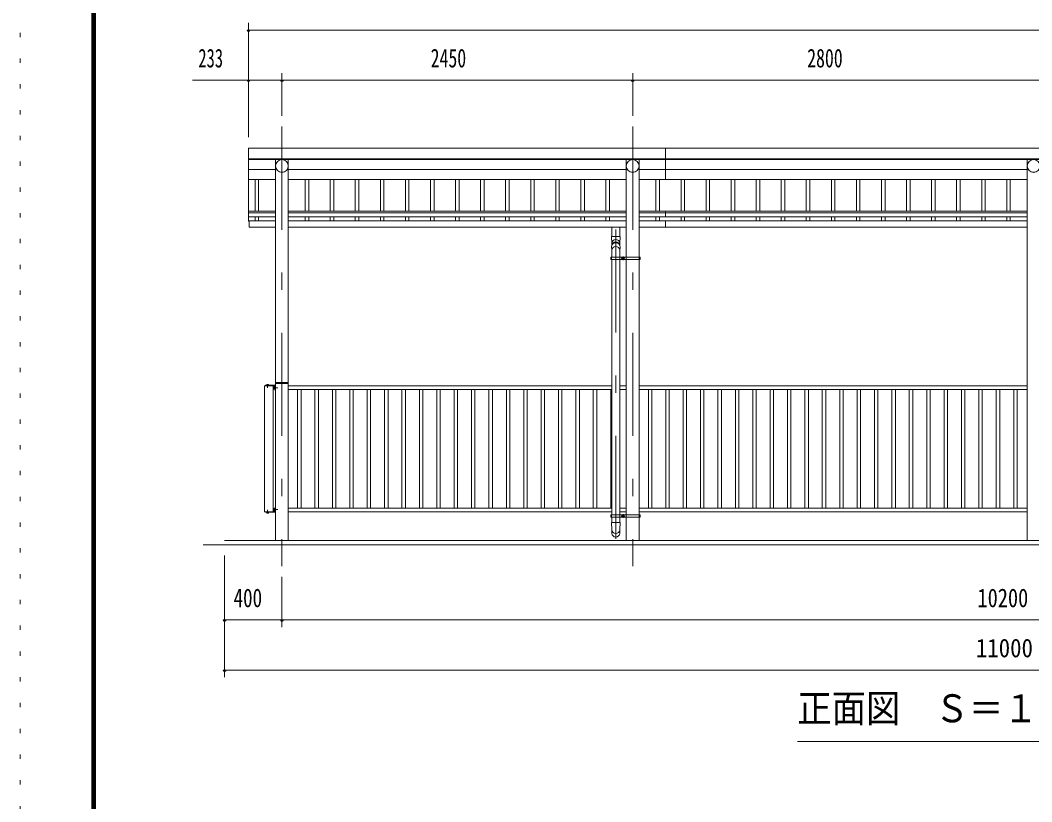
# Model space of a CAD drawing. Units: millimetres, scale not verified, with parts at other scales. Extents: x -26654 to 26660, y -10500 to 10500.
# Drawn here: x -3040 to 4025, y 0 to 5457 of the extents above; entities that cross this region are included whole.
import ezdxf
from ezdxf.enums import TextEntityAlignment as Align

# ---------------------------------------------------------------- set-up
doc = ezdxf.new("R2010")
doc.units = ezdxf.units.MM
doc.header["$LTSCALE"] = 60
doc.linetypes.add('USER3', pattern=[24, 12, -5, 2, -5])
doc.linetypes.add('USER4', pattern=[3, 0.5, -2.5])
for name, color, linetype, lineweight in [('0-2_1-05BOLD', 7, 'Continuous', 18), ('0-3_1-25CENTER', 3, 'USER3', 18), ('0-4_1-45THIN', 4, 'Continuous', 18), ('0-5_1-55DIM', 3, 'Continuous', 18), ('0-C_F-F1PAPER', 5, 'Continuous', 18), ('0-D_F-E_J_ADD', 5, 'USER4', 18)]:
    doc.layers.add(name, color=color, linetype=linetype, lineweight=lineweight)
doc.styles.add('ＭＳ ゴシック', font='')
doc.styles.get('ＭＳ ゴシック').set_extended_font_data('MS Gothic')

msp = doc.modelspace()

# ---------------------------------------------------------------- linework, layer by layer
at = {"layer": '0-2_1-05BOLD'}
for p, q in [((1467.94, 4345.48), (1467.94, 4563.67)), ((-1445.05, 4488.53), (9220.94, 4488.53)), ((9220.95, 4484.46), (-1445.05, 4484.46)), ((-1256.61, 4484.46), (-1256.61, 1824.67)), ((-1167.51, 1824.67), (-1167.51, 4484.46)), ((1193.39, 3802.67), (1193.39, 4484.46)), ((1282.49, 4484.46), (1282.49, 3802.67)), ((3993.39, 1824.67), (3993.39, 4484.46)), ((-1256.61, 4414.97), (-1445.05, 4414.97)), ((1193.39, 4414.97), (-1167.51, 4414.97)), ((3993.39, 4414.97), (1282.49, 4414.97)), ((-1445.05, 4345.48), (-1256.61, 4345.48)), ((-1167.51, 4345.48), (1193.39, 4345.48)), ((1282.49, 4345.48), (3993.39, 4345.48)), ((-1256.61, 4123.86), (-1445.05, 4123.86)), ((-1445.05, 4113.43), (-1256.61, 4113.43)), ((1193.39, 4123.86), (-1167.51, 4123.86)), ((-1167.51, 4113.43), (1193.39, 4113.43)), ((3993.39, 4123.86), (1282.49, 4123.86)), ((1282.49, 4113.43), (3993.39, 4113.43)), ((1467.94, 4083.82), (1467.94, 4123.86)), ((-1256.6, 4083.82), (-1445.05, 4083.82)), ((-1445.05, 4054.91), (-1440.06, 4054.91)), ((1193.39, 4083.82), (-1167.51, 4083.82)), ((-1167.51, 4057.49), (1193.39, 4057.49)), ((3993.39, 4083.82), (1282.49, 4083.82)), ((1282.49, 4057.49), (3993.39, 4057.49)), ((1467.94, 4012.49), (1467.94, 4057.49)), ((1193.39, 4012.49), (-1167.51, 4012.49)), ((1092.44, 4012.49), (1092.44, 3947.34)), ((1147.44, 3947.34), (1147.44, 4012.49)), ((3993.39, 4012.49), (1282.49, 4012.49)), ((1090.45, 3876.13), (1092.44, 3850.17)), ((1092.44, 3850.17), (1092.44, 3802.67)), ((1147.44, 3850.17), (1149.44, 3876.01)), ((1147.44, 3802.67), (1147.44, 3850.17)), ((1084.74, 3794.67), (1090.84, 3794.67)), ((1090.84, 3802.67), (1090.84, 3786.67)), ((1092.44, 3786.67), (1092.44, 2002.67)), ((1147.44, 2002.67), (1147.44, 3786.67)), ((1149.04, 3786.67), (1149.04, 3802.67)), ((1191.79, 3786.67), (1191.79, 3802.67)), ((1193.39, 2002.67), (1193.39, 3786.67)), ((1282.5, 3786.67), (1282.5, 2002.67)), ((1284.09, 3802.67), (1284.09, 3786.67)), ((1284.09, 3794.67), (1290.19, 3794.67)), ((-1332.81, 2904.67), (-1260.81, 2904.67)), ((-1314.49, 2909.47), (-1314.49, 2912.96)), ((-1308.72, 2912.96), (-1308.72, 2909.47)), ((-1272.81, 2904.67), (-1272.81, 2024.67)), ((-1167.5, 2919.67), (-1256.61, 2919.67)), ((-1253.61, 2927.67), (-1170.5, 2927.67)), ((1092.44, 2904.67), (-1167.5, 2904.67)), ((1193.4, 2904.67), (1147.44, 2904.67)), ((3993.4, 2904.67), (1282.5, 2904.67)), ((-1263.41, 2893.42), (-1268.21, 2893.42)), ((-1268.21, 2885.92), (-1263.41, 2885.92)), ((-1261.41, 2891.67), (-1263.41, 2889.67)), ((-1263.41, 2887.67), (-1261.41, 2889.67)), ((-1167.5, 2879.67), (1092.44, 2879.67)), ((1147.44, 2879.67), (1193.4, 2879.67)), ((1282.5, 2879.67), (3993.4, 2879.67)), ((-1167.5, 2049.67), (1092.44, 2049.67)), ((1147.44, 2049.67), (1193.4, 2049.67)), ((3993.4, 2049.67), (1282.5, 2049.67)), ((-1326.61, 2024.67), (-1326.61, 2021.47)), ((-1326.61, 2021.47), (-1260.81, 2021.47)), ((-1314.49, 2019.87), (-1314.49, 2016.38)), ((-1308.72, 2019.87), (-1308.72, 2016.38)), ((-1305.36, 2019.87), (-1305.36, 2021.47)), ((-1268.21, 2043.42), (-1263.41, 2043.42)), ((-1263.41, 2035.92), (-1268.21, 2035.92)), ((-1263.41, 2041.67), (-1261.41, 2039.67)), ((-1261.41, 2037.67), (-1263.41, 2039.67)), ((1092.44, 2024.67), (-1167.5, 2024.67)), ((1090.84, 1994.67), (1084.74, 1994.67)), ((1090.84, 2002.67), (1090.84, 1986.67)), ((1092.44, 1986.67), (1092.44, 1949.76)), ((1193.4, 2024.67), (1147.44, 2024.67)), ((1147.44, 1986.67), (1147.44, 1949.76)), ((1149.04, 2002.67), (1149.04, 1986.67)), ((1191.79, 1986.67), (1191.79, 2002.67)), ((1193.39, 1824.67), (1193.39, 1986.67)), ((1282.5, 2024.67), (3993.4, 2024.67)), ((1282.5, 1986.67), (1282.5, 1824.67)), ((1284.09, 2002.67), (1284.09, 1986.67)), ((1284.09, 1994.67), (1290.19, 1994.67)), ((-1762.05, 1794.67), (9537.94, 1794.67)), ((9387.94, 1824.67), (-1612.06, 1824.67))]:
    msp.add_line(p, q, dxfattribs=at)
for points in [[(-1445.05, 4054.91), (-1445.05, 4563.67), (9220.94, 4563.67), (9220.94, 4054.91), (9215.94, 4054.91)], [(-1256.6, 4012.49), (-1440.06, 4012.49), (-1440.06, 4057.49), (-1256.6, 4057.49)], [(1147.44, 3885.11), (1147.44, 3897.68), (1149.44, 3947.34), (1090.44, 3947.34), (1092.44, 3897.68), (1092.44, 3885.11)], [(-1260.81, 2024.67), (-1332.81, 2024.67), (-1332.81, 2904.67)], [(-1260.81, 2907.87), (-1326.61, 2907.87), (-1326.61, 2904.67)], [(-1317.86, 2907.87), (-1317.86, 2909.47), (-1305.36, 2909.47), (-1305.36, 2907.87)], [(-1305.83, 2909.47), (-1305.83, 2912.96), (-1306.71, 2913.47), (-1316.51, 2913.47), (-1317.38, 2912.96), (-1317.38, 2909.47)], [(-1263.41, 2882.16), (-1268.21, 2882.16), (-1268.91, 2883.37), (-1268.91, 2895.97), (-1268.21, 2897.18), (-1263.41, 2897.18)], [(-1261.41, 2897.47), (-1263.41, 2897.47), (-1263.41, 2881.87), (-1261.41, 2881.87)], [(-1259.81, 2881.17), (-1261.41, 2881.17), (-1261.41, 2898.17), (-1259.81, 2898.17)], [(-1259.81, 2903.67), (-1259.81, 2872.87), (-1256.61, 2872.87)], [(-1259.81, 2025.67), (-1259.81, 2056.47), (-1256.61, 2056.47)], [(-1305.36, 2019.87), (-1317.86, 2019.87), (-1317.86, 2021.47)], [(-1317.38, 2019.87), (-1317.38, 2016.38), (-1316.51, 2015.87), (-1306.71, 2015.87)], [(-1306.71, 2015.87), (-1305.83, 2016.38), (-1305.83, 2019.87)], [(-1263.41, 2047.18), (-1268.21, 2047.18), (-1268.91, 2045.97), (-1268.91, 2033.37), (-1268.21, 2032.17), (-1263.41, 2032.17)], [(-1261.41, 2031.87), (-1263.41, 2031.87), (-1263.41, 2047.47), (-1261.41, 2047.47)], [(-1259.81, 2048.17), (-1261.41, 2048.17), (-1261.41, 2031.17), (-1259.81, 2031.17)], [(1092.45, 1874.25), (1092.45, 1900.1), (1090.45, 1949.76), (1149.44, 1949.76)], [(1149.44, 1949.76), (1147.44, 1900.1), (1147.44, 1874.25)]]:
    msp.add_lwpolyline(points, dxfattribs=at)
for points in [[(1084.74, 3786.67), (1084.74, 3802.67), (1290.19, 3802.67), (1290.19, 3786.67)], [(1165.42, 3797.56), (1165.42, 3791.78), (1170.42, 3788.9), (1175.42, 3791.78), (1175.42, 3797.56), (1170.42, 3800.44)], [(1290.19, 2002.67), (1084.74, 2002.67), (1084.74, 1986.67), (1290.19, 1986.67)], [(1175.42, 1997.56), (1170.42, 2000.44), (1165.42, 1997.56), (1165.42, 1991.78), (1170.42, 1988.9), (1175.42, 1991.78)]]:
    msp.add_lwpolyline(points, close=True, dxfattribs=at)
for centre, radius in [((-1212.06, 4439.91), 44.55), ((1237.94, 4439.91), 44.55), ((4037.94, 4439.91), 44.55), ((1170.42, 3794.67), 6.25), ((1170.42, 3794.67), 4.9), ((1170.42, 1994.67), 6.25), ((1170.42, 1994.67), 4.9)]:
    msp.add_circle(centre, radius, dxfattribs=at)
for centre, radius, start, end in [((-1212.06, 4439.22), 44.55, 180, 0), ((1237.94, 4439.22), 44.55, 180, 0), ((4037.94, 4439.22), 44.55, 180, 0), ((1119.94, 3874.29), 29.55, 3.56303, 176.43697), ((1119.94, 3897.97), 27.55, 3.55867, 176.44133), ((1119.94, 3882.8), 27.55, 3.55867, 176.44133), ((1119.94, 3849.19), 27.55, 3.55867, 176.44133), ((-1315.94, 2911.15), 2.32, 51.45377, 90), ((-1311.61, 2904.96), 8.51, 70.16867, 109.82912), ((-1307.28, 2911.15), 2.32, 90, 128.53143), ((-1260.81, 2903.67), 4.2, 0, 90), ((-1260.81, 2903.67), 1, 0, 90), ((-1253.61, 2924.67), 3, 90, 180), ((-1170.5, 2924.67), 3, 0, 90), ((-1266.03, 2895.3), 2.88, 180, 220.72682), ((-1258.45, 2889.67), 10.46, 158.9763, 201.02541), ((-1266.03, 2884.04), 2.88, 139.27318, 180), ((-1315.94, 2018.19), 2.32, 270, 308.54623), ((-1311.61, 2024.38), 8.51, 250.17088, 289.83133), ((-1307.28, 2018.19), 2.32, 231.46857, 270), ((-1266.03, 2045.3), 2.88, 180, 220.72682), ((-1258.45, 2039.67), 10.46, 158.97459, 201.0237), ((-1266.03, 2034.04), 2.88, 139.27318, 180), ((-1260.81, 2025.67), 1, 270, 0), ((-1260.81, 2025.67), 4.2, 270, 0), ((1119.94, 1901.08), 27.55, 183.55867, 356.44133), ((1119.94, 1875.97), 27.55, 183.56303, 356.43697)]:
    msp.add_arc(centre, radius, start, end, dxfattribs=at)
at = {"layer": '0-3_1-25CENTER'}
for p, q in [((-1212.06, 4714.67), (-1212.06, 1644.67)), ((1237.94, 4714.67), (1237.94, 1644.67)), ((1119.94, 1836.31), (1119.94, 4012.49)), ((1157.92, 3794.67), (1182.92, 3794.67)), ((1170.42, 3807.17), (1170.42, 3782.17)), ((-1311.61, 2890.19), (-1311.61, 2916.38)), ((-1241, 2889.67), (-1272.91, 2889.67)), ((-1311.61, 2012.96), (-1311.61, 2039.15)), ((-1272.91, 2039.67), (-1241, 2039.67)), ((1157.92, 1994.67), (1182.92, 1994.67)), ((1170.42, 2007.17), (1170.42, 1982.17))]:
    msp.add_line(p, q, dxfattribs=at)
at = {"layer": '0-4_1-45THIN'}
for p, q in [((-1399.56, 4123.86), (-1399.56, 4345.48)), ((-1374.55, 4345.48), (-1374.55, 4123.86)), ((-1049.55, 4345.48), (-1049.55, 4123.86)), ((-1024.55, 4123.86), (-1024.55, 4345.48)), ((-874.55, 4123.86), (-874.55, 4345.48)), ((-849.55, 4345.48), (-849.55, 4123.86)), ((-699.55, 4345.48), (-699.55, 4123.86)), ((-674.55, 4123.86), (-674.55, 4345.48)), ((-524.55, 4123.86), (-524.55, 4345.48)), ((-499.55, 4345.48), (-499.55, 4123.86)), ((-349.55, 4345.48), (-349.55, 4123.86)), ((-324.55, 4123.86), (-324.55, 4345.48)), ((-174.55, 4123.86), (-174.55, 4345.48)), ((-149.55, 4345.48), (-149.55, 4123.86)), ((0.45, 4345.48), (0.45, 4123.86)), ((25.45, 4123.86), (25.45, 4345.48)), ((175.45, 4123.86), (175.45, 4345.48)), ((200.45, 4345.48), (200.45, 4123.86)), ((350.45, 4345.48), (350.45, 4123.86)), ((375.45, 4123.86), (375.45, 4345.48)), ((525.45, 4123.86), (525.45, 4345.48)), ((550.45, 4345.48), (550.45, 4123.86)), ((700.45, 4345.48), (700.45, 4123.86)), ((725.45, 4123.86), (725.45, 4345.48)), ((875.45, 4123.86), (875.45, 4345.48)), ((900.45, 4345.48), (900.45, 4123.86)), ((1050.45, 4345.48), (1050.45, 4123.86)), ((1075.45, 4123.86), (1075.45, 4345.48)), ((1400.45, 4123.86), (1400.45, 4345.48)), ((1425.45, 4345.48), (1425.45, 4123.86)), ((1575.44, 4345.48), (1575.44, 4123.86)), ((1600.45, 4123.86), (1600.45, 4345.48)), ((1750.44, 4123.86), (1750.44, 4345.48)), ((1775.44, 4345.48), (1775.44, 4123.86)), ((1925.45, 4345.48), (1925.45, 4123.86)), ((1950.45, 4123.86), (1950.45, 4345.48)), ((2100.45, 4123.86), (2100.45, 4345.48)), ((2125.45, 4345.48), (2125.45, 4123.86)), ((2275.45, 4345.48), (2275.45, 4123.86)), ((2300.45, 4123.86), (2300.45, 4345.48)), ((2450.45, 4123.86), (2450.45, 4345.48)), ((2475.45, 4345.48), (2475.45, 4123.86)), ((2625.45, 4345.48), (2625.45, 4123.86)), ((2650.45, 4123.86), (2650.45, 4345.48)), ((2800.45, 4123.86), (2800.45, 4345.48)), ((2825.45, 4345.48), (2825.45, 4123.86)), ((2975.44, 4345.48), (2975.44, 4123.86)), ((3000.45, 4123.86), (3000.45, 4345.48)), ((3150.44, 4123.86), (3150.44, 4345.48)), ((3175.45, 4345.48), (3175.45, 4123.86)), ((3325.44, 4345.48), (3325.44, 4123.86)), ((3350.45, 4123.86), (3350.45, 4345.48)), ((3500.45, 4123.86), (3500.45, 4345.48)), ((3525.45, 4345.48), (3525.45, 4123.86)), ((3675.44, 4345.48), (3675.44, 4123.86)), ((3700.45, 4123.86), (3700.45, 4345.48)), ((3850.44, 4123.86), (3850.44, 4345.48)), ((3875.45, 4345.48), (3875.45, 4123.86)), ((-1399.56, 4057.49), (-1399.56, 4083.82)), ((-1374.55, 4083.82), (-1374.55, 4057.49)), ((-1049.55, 4083.82), (-1049.55, 4057.49)), ((-1024.55, 4057.49), (-1024.55, 4083.82)), ((-874.55, 4057.49), (-874.55, 4083.82)), ((-849.55, 4083.82), (-849.55, 4057.49)), ((-699.55, 4083.82), (-699.55, 4057.49)), ((-674.55, 4057.49), (-674.55, 4083.82)), ((-524.55, 4057.49), (-524.55, 4083.82)), ((-499.55, 4083.82), (-499.55, 4057.49)), ((-349.55, 4083.82), (-349.55, 4057.49)), ((-324.55, 4057.49), (-324.55, 4083.82)), ((-174.55, 4057.49), (-174.55, 4083.82)), ((-149.55, 4083.82), (-149.55, 4057.49)), ((0.45, 4083.82), (0.45, 4057.49)), ((25.45, 4057.49), (25.45, 4083.82)), ((175.45, 4057.49), (175.45, 4083.82)), ((200.45, 4083.82), (200.45, 4057.49)), ((350.45, 4083.82), (350.45, 4057.49)), ((375.45, 4057.49), (375.45, 4083.82)), ((525.45, 4057.49), (525.45, 4083.82)), ((550.45, 4083.82), (550.45, 4057.49)), ((700.45, 4083.82), (700.45, 4057.49)), ((725.45, 4057.49), (725.45, 4083.82)), ((875.45, 4057.49), (875.45, 4083.82)), ((900.45, 4083.82), (900.45, 4057.49)), ((1050.45, 4083.82), (1050.45, 4057.49)), ((1075.45, 4057.49), (1075.45, 4083.82)), ((1400.45, 4057.49), (1400.45, 4083.82)), ((1425.45, 4083.82), (1425.45, 4057.49)), ((1575.44, 4083.82), (1575.44, 4057.49)), ((1600.45, 4057.49), (1600.45, 4083.82)), ((1750.44, 4057.49), (1750.44, 4083.82)), ((1775.44, 4083.82), (1775.44, 4057.49)), ((1925.45, 4083.82), (1925.45, 4057.49)), ((1950.45, 4057.49), (1950.45, 4083.82)), ((2100.45, 4057.49), (2100.45, 4083.82)), ((2125.45, 4083.82), (2125.45, 4057.49)), ((2275.45, 4083.82), (2275.45, 4057.49)), ((2300.45, 4057.49), (2300.45, 4083.82)), ((2450.45, 4057.49), (2450.45, 4083.82)), ((2475.45, 4083.82), (2475.45, 4057.49)), ((2625.45, 4083.82), (2625.45, 4057.49)), ((2650.45, 4057.49), (2650.45, 4083.82)), ((2800.45, 4057.49), (2800.45, 4083.82)), ((2825.45, 4083.82), (2825.45, 4057.49)), ((2975.44, 4083.82), (2975.44, 4057.49)), ((3000.45, 4057.49), (3000.45, 4083.82)), ((3150.44, 4057.49), (3150.44, 4083.82)), ((3175.45, 4083.82), (3175.45, 4057.49)), ((3325.44, 4083.82), (3325.44, 4057.49)), ((3350.45, 4057.49), (3350.45, 4083.82)), ((3500.45, 4057.49), (3500.45, 4083.82)), ((3525.45, 4083.82), (3525.45, 4057.49)), ((3675.44, 4083.82), (3675.44, 4057.49)), ((3700.45, 4057.49), (3700.45, 4083.82)), ((3850.44, 4057.49), (3850.44, 4083.82)), ((3875.45, 4083.82), (3875.45, 4057.49)), ((-1102.55, 2879.67), (-1102.55, 2049.67)), ((-1078.55, 2049.67), (-1078.55, 2879.67)), ((-981.05, 2879.67), (-981.05, 2049.67)), ((-957.05, 2049.67), (-957.05, 2879.67)), ((-859.55, 2879.67), (-859.55, 2049.67)), ((-835.55, 2049.67), (-835.55, 2879.67)), ((-738.05, 2879.67), (-738.05, 2049.67)), ((-714.05, 2049.67), (-714.05, 2879.67)), ((-616.55, 2879.67), (-616.55, 2049.67)), ((-592.55, 2049.67), (-592.55, 2879.67)), ((-495.05, 2879.67), (-495.05, 2049.67)), ((-471.05, 2049.67), (-471.05, 2879.67)), ((-373.55, 2879.67), (-373.55, 2049.67)), ((-349.55, 2049.67), (-349.55, 2879.67)), ((-252.05, 2879.67), (-252.05, 2049.67)), ((-228.05, 2049.67), (-228.05, 2879.67)), ((-130.55, 2879.67), (-130.55, 2049.67)), ((-106.55, 2049.67), (-106.55, 2879.67)), ((-9.05, 2879.67), (-9.05, 2049.67)), ((14.95, 2049.67), (14.95, 2879.67)), ((112.45, 2879.67), (112.45, 2049.67)), ((136.45, 2049.67), (136.45, 2879.67)), ((233.95, 2879.67), (233.95, 2049.67)), ((257.95, 2049.67), (257.95, 2879.67)), ((355.45, 2879.67), (355.45, 2049.67)), ((379.45, 2049.67), (379.45, 2879.67)), ((476.95, 2879.67), (476.95, 2049.67)), ((500.95, 2049.67), (500.95, 2879.67)), ((598.45, 2879.67), (598.45, 2049.67)), ((622.45, 2049.67), (622.45, 2879.67)), ((719.95, 2879.67), (719.95, 2049.67)), ((743.95, 2049.67), (743.95, 2879.67)), ((841.45, 2879.67), (841.45, 2049.67)), ((865.45, 2049.67), (865.45, 2879.67)), ((962.95, 2879.67), (962.95, 2049.67)), ((986.95, 2049.67), (986.95, 2879.67)), ((1084.45, 2879.67), (1084.45, 2049.67)), ((1347.45, 2049.67), (1347.45, 2879.67)), ((1371.45, 2879.67), (1371.45, 2049.67)), ((1468.95, 2049.67), (1468.95, 2879.67)), ((1492.95, 2879.67), (1492.95, 2049.67)), ((1590.45, 2049.67), (1590.45, 2879.67)), ((1614.45, 2879.67), (1614.45, 2049.67)), ((1711.95, 2049.67), (1711.95, 2879.67)), ((1735.95, 2879.67), (1735.95, 2049.67)), ((1833.45, 2049.67), (1833.45, 2879.67)), ((1857.45, 2879.67), (1857.45, 2049.67)), ((1954.95, 2049.67), (1954.95, 2879.67)), ((1978.95, 2879.67), (1978.95, 2049.67)), ((2076.45, 2049.67), (2076.45, 2879.67)), ((2100.45, 2879.67), (2100.45, 2049.67)), ((2197.95, 2049.67), (2197.95, 2879.67)), ((2221.95, 2879.67), (2221.95, 2049.67)), ((2319.45, 2049.67), (2319.45, 2879.67)), ((2343.45, 2879.67), (2343.45, 2049.67)), ((2440.95, 2049.67), (2440.95, 2879.67)), ((2464.95, 2879.67), (2464.95, 2049.67)), ((2562.45, 2049.67), (2562.45, 2879.67)), ((2586.45, 2879.67), (2586.45, 2049.67)), ((2683.95, 2049.67), (2683.95, 2879.67)), ((2707.95, 2879.67), (2707.95, 2049.67)), ((2805.45, 2049.67), (2805.45, 2879.67)), ((2829.45, 2879.67), (2829.45, 2049.67)), ((2926.95, 2049.67), (2926.95, 2879.67)), ((2950.95, 2879.67), (2950.95, 2049.67)), ((3048.45, 2049.67), (3048.45, 2879.67)), ((3072.45, 2879.67), (3072.45, 2049.67)), ((3169.95, 2049.67), (3169.95, 2879.67)), ((3193.95, 2879.67), (3193.95, 2049.67)), ((3291.45, 2049.67), (3291.45, 2879.67)), ((3315.45, 2879.67), (3315.45, 2049.67)), ((3412.95, 2049.67), (3412.95, 2879.67)), ((3436.95, 2879.67), (3436.95, 2049.67)), ((3534.45, 2049.67), (3534.45, 2879.67)), ((3558.45, 2879.67), (3558.45, 2049.67)), ((3655.95, 2049.67), (3655.95, 2879.67)), ((3679.95, 2879.67), (3679.95, 2049.67)), ((3777.45, 2049.67), (3777.45, 2879.67)), ((3801.45, 2879.67), (3801.45, 2049.67)), ((3898.95, 2049.67), (3898.95, 2879.67)), ((3922.95, 2879.67), (3922.95, 2049.67))]:
    msp.add_line(p, q, dxfattribs=at)
at = {"layer": '0-5_1-55DIM'}
for p, q in [((-1435.06, 5388.67), (-1455.06, 5388.67)), ((-1445.06, 5438.67), (-1445.06, 4639.67)), ((9220.95, 5388.67), (-1445.06, 5388.67)), ((-1212.06, 4789.67), (-1212.06, 5088.67)), ((1237.95, 5088.67), (1237.95, 4789.67)), ((-1837.56, 5038.67), (9613.44, 5038.67)), ((-1435.06, 5038.67), (-1455.06, 5038.67)), ((-1202.06, 5038.67), (-1222.06, 5038.67)), ((1247.95, 5038.67), (1227.95, 5038.67)), ((-1612.05, 869.67), (-1612.05, 1719.67)), ((-1212.05, 1569.67), (-1212.05, 1219.67)), ((-1602.05, 1269.67), (-1622.05, 1269.67)), ((-1612.05, 1269.67), (9387.94, 1269.67)), ((-1202.05, 1269.67), (-1222.05, 1269.67)), ((-1602.05, 919.67), (-1622.05, 919.67)), ((9387.94, 919.67), (-1612.05, 919.67)), ((2387.94, 419.67), (5387.94, 419.67))]:
    msp.add_line(p, q, dxfattribs=at)
for centre in [(-1445.06, 5388.67), (-1445.06, 5038.67), (-1212.06, 5038.67), (1237.95, 5038.67), (-1612.05, 1269.67), (-1212.05, 1269.67), (-1612.05, 919.67)]:
    msp.add_arc(centre, 10, 180, 0, dxfattribs=at)
at = {"layer": '0-C_F-F1PAPER'}
for points in [[(26160.28, -10000), (-2539.72, -10000), (-2539.72, 10100), (26160.28, 10100)], [(26157.78, -9997.5), (26157.78, 10097.5), (-2537.22, 10097.5), (-2537.22, -9997.5)], [(26155.28, -9995), (26155.28, 10095), (-2534.72, 10095), (-2534.72, -9995)], [(26152.78, -9992.5), (-2532.22, -9992.5), (-2532.22, 10092.5), (26152.78, 10092.5)], [(26150.28, -9990), (26150.28, 10090), (-2529.72, 10090), (-2529.72, -9990)], [(26147.78, -9987.5), (-2527.22, -9987.5), (-2527.22, 10087.5), (26147.78, 10087.5)], [(26145.28, -9985), (26145.28, 10085), (-2524.72, 10085), (-2524.72, -9985)], [(26142.78, -9982.5), (-2522.22, -9982.5), (-2522.22, 10082.5), (26142.78, 10082.5)], [(26140.28, -9980), (-2519.72, -9980), (-2519.72, 10080), (26140.28, 10080)], [(26137.78, -9977.5), (-2517.22, -9977.5), (-2517.22, 10077.5), (26137.78, 10077.5)], [(26135.28, -9975), (26135.28, 10075), (-2514.72, 10075), (-2514.72, -9975)]]:
    msp.add_lwpolyline(points, close=True, dxfattribs=at)
at = {"layer": '0-D_F-E_J_ADD'}
msp.add_lwpolyline([(26660.28, -10500), (-3039.72, -10500), (-3039.72, 10500), (26660.28, 10500)], close=True, dxfattribs=at)

# ---------------------------------------------------------------- texts
at = {"layer": '0-5_1-55DIM', "color": 7, "style": 'ＭＳ ゴシック'}
for s, height, width, p in [('233', 130.2, 0.65, (-1795.73, 5088.67)), ('2450', 130.2, 0.7, (-173.06, 5088.67)), ('2800', 130.2, 0.7, (2456.67, 5088.67)), ('400', 130.2, 0.75, (-1549.68, 1319.67)), ('10200', 130.2, 0.8, (3646.21, 1319.67)), ('11000', 130.2, 0.9, (3634.9, 969.67)), ('正面図\u3000Ｓ＝１／５０', 195.4, 0.9, (2387.94, 496.31))]:
    msp.add_text(s, height=height, dxfattribs=dict(at, width=width)).set_placement(p, align=Align.BOTTOM_LEFT)

doc.saveas('drawing.dxf')
